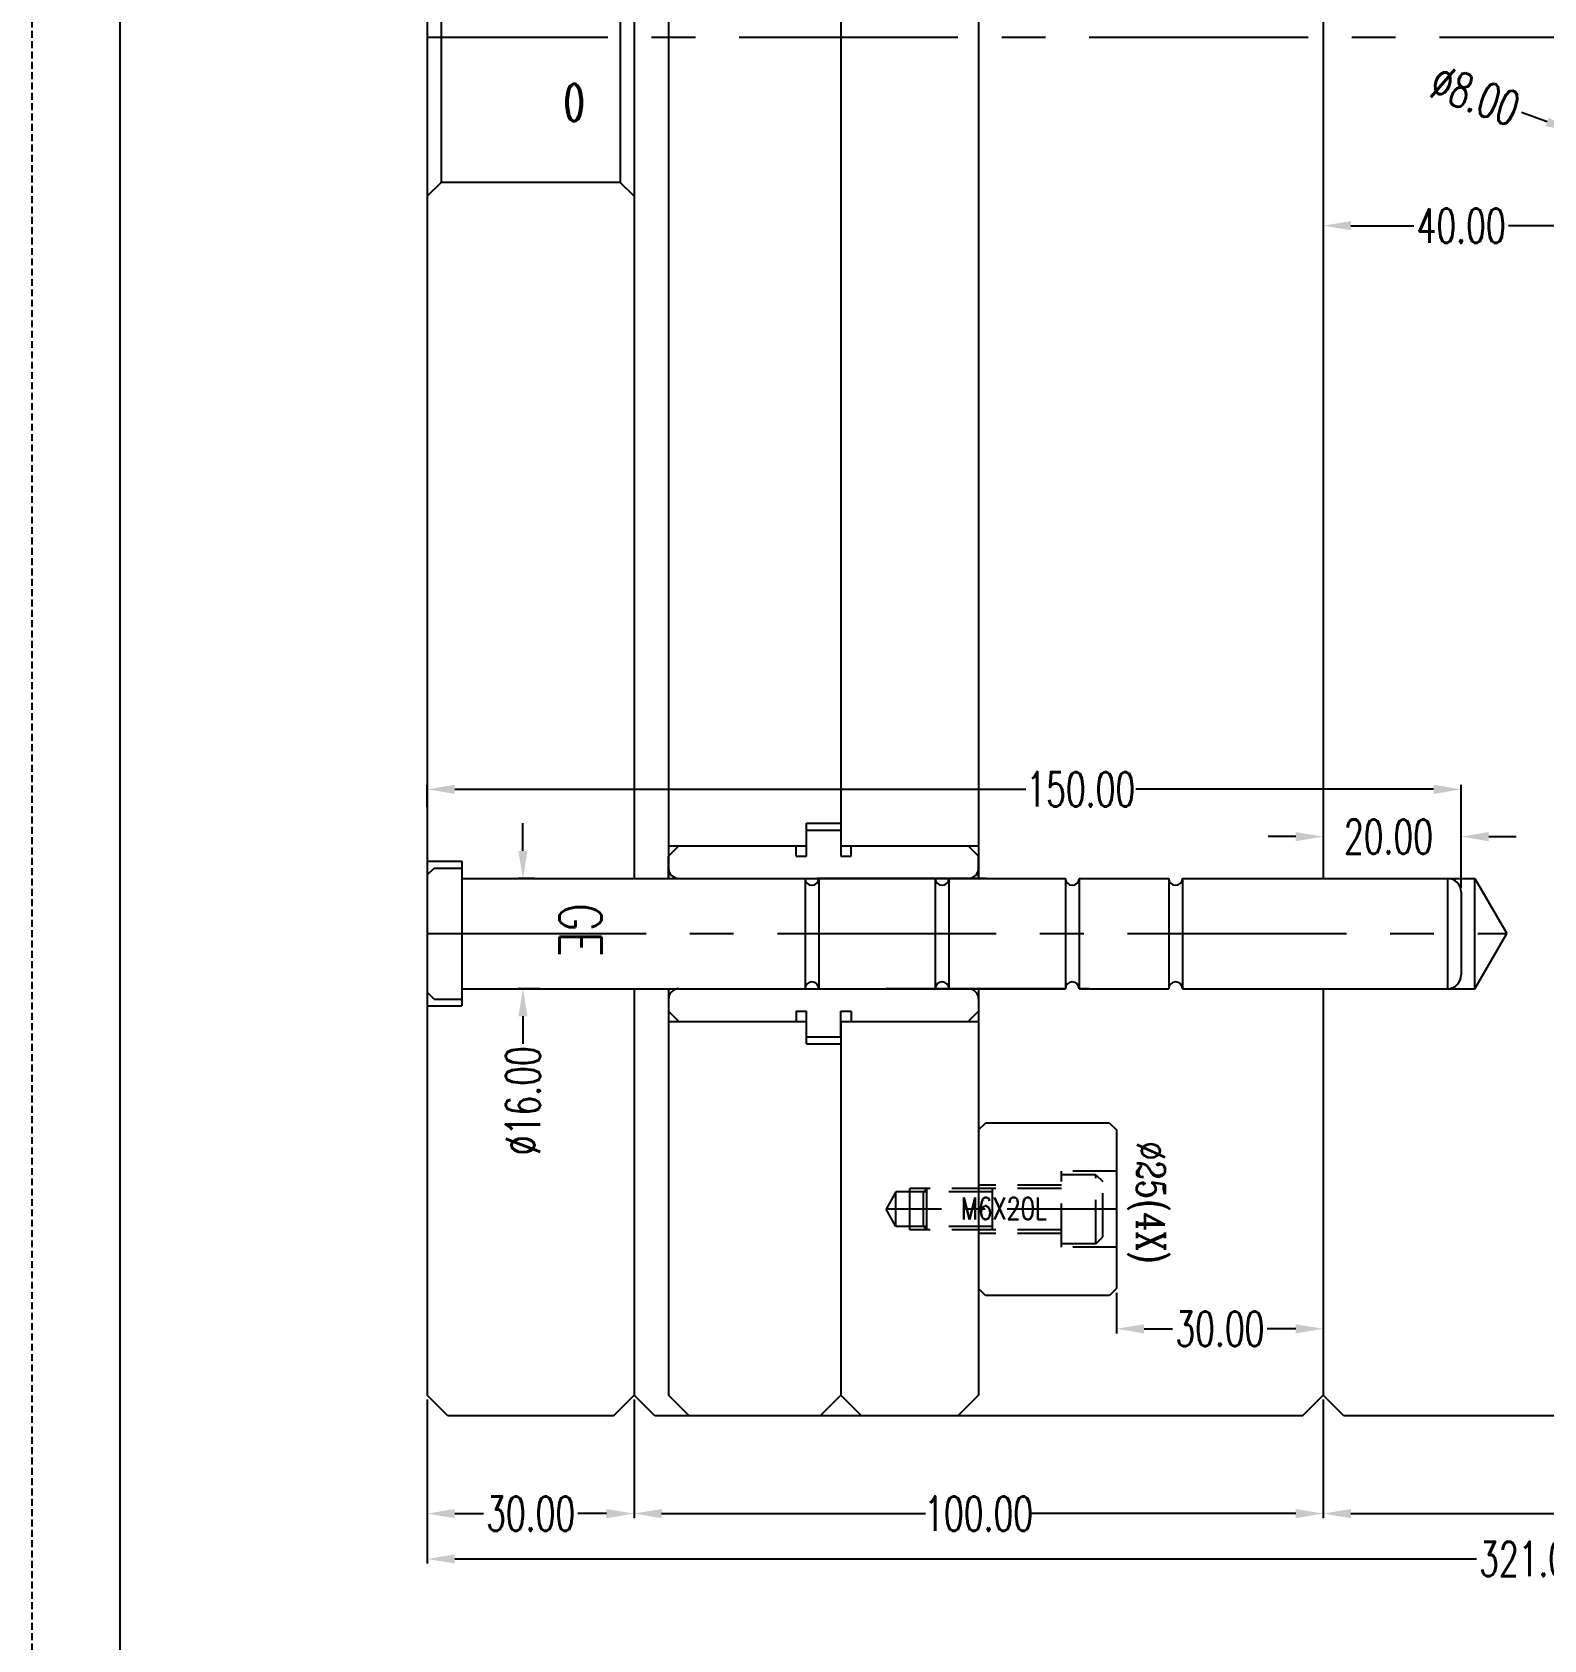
# Model space of a CAD drawing. Header units: inches. Extents: x 164842 to 166038, y -53074 to -52229.
# Drawn here: x 164842 to 165061.3, y -52705.4 to -52472.1 of the extents above; entities that cross this region are included whole.
import ezdxf

# ---------------------------------------------------------------- set-up
doc = ezdxf.new("R2010")
doc.units = ezdxf.units.IN
doc.header["$LTSCALE"] = 2
doc.header["$MEASUREMENT"] = 0
doc.header["$PDMODE"] = 3
doc.header["$PDSIZE"] = 0.3125
for name, pattern in [('CENTER', [50.8, 31.75, -6.35, 6.35, -6.35]), ('DASHED', [0.75, 0.5, -0.25]), ('HIDDEN', [9.525, 6.35, -3.175]), ('HIDDEN2', [4.7625, 3.175, -1.5875])]:
    doc.linetypes.add(name, pattern=pattern)
doc.layers.get('0').update_dxf_attribs({"linetype": 'CONTINUOUS'})
doc.layers.get('Defpoints').update_dxf_attribs({"linetype": 'CONTINUOUS'})
for name, color, linetype in [('A', 7, 'CONTINUOUS'), ('GE', 214, 'CONTINUOUS'), ('Layer3', 3, 'CONTINUOUS'), ('SCREW', 52, 'HIDDEN'), ('SP', 3, 'CONTINUOUS')]:
    doc.layers.add(name, color=color, linetype=linetype)
doc.layers.add('dim', color=3, linetype='CONTINUOUS', lineweight=15)
doc.styles.add('ROMANC', font='romanc', dxfattribs={"width": 0.6, "height": 1})
doc.styles.add('ROMANS', font='ROMANS.shx', dxfattribs={"height": 5, "bigfont": 'chineset.shx'})
doc.styles.get("Standard").update_dxf_attribs({"font": 'txt.shx', "width": 0.67})
doc.styles.add('txt', font='txt.shx', dxfattribs={"width": 0.75, "height": 3.2})
doc.dimstyles.new('2.00', dxfattribs={"dimtxt": 5, "dimasz": 4, "dimexe": 0.666, "dimexo": 0.626, "dimgap": 1, "dimtad": 0, "dimzin": 0, "dimdsep": 46, "dimtxsty": 'Standard', "dimcen": 0.09, "dimclrd": 3, "dimclre": 3, "dimclrt": 7, "dimazin": 0, "dimtfac": 1, "dimtofl": 0, "dimtmove": 0, "dimatfit": 0, "dimfxl": 0, "dimtolj": 1, "dimtzin": 0, "dimarcsym": 0})

# ---------------------------------------------------------------- blocks, each defined once
blk = doc.blocks.new('*D35756')
at = {"layer": 'Defpoints', "color": 0}
for p in [(165029.34, -52669.94), (165139.34, -52669.94), (165139.34, -52687.11)]:
    blk.add_point(p, dxfattribs=at)
at = {"layer": 'dim', "color": 3, "linetype": 'ByBlock', "lineweight": -2}
for p, q in [((165029.34, -52670.57), (165029.34, -52687.78)), ((165139.34, -52670.57), (165139.34, -52687.78)), ((165033.34, -52687.11), (165076.92, -52687.11)), ((165135.34, -52687.11), (165091.76, -52687.11))]:
    blk.add_line(p, q, dxfattribs=at)
at = {"layer": 'dim', "color": 3, "linetype": 'ByBlock'}
for points in [[(165033.34, -52686.44), (165033.34, -52687.78), (165029.34, -52687.11)], [(165135.34, -52687.78), (165135.34, -52686.44), (165139.34, -52687.11)]]:
    blk.add_solid(points, dxfattribs=at)
at = {"layer": 'dim', "color": 7, "linetype": 'ByBlock', "insert": (165084.34, -52687.11), "char_height": 5, "attachment_point": 5}
blk.add_mtext('\\A1;110.00', dxfattribs=at)
blk = doc.blocks.new('*D35757')
at = {"layer": 'Defpoints', "color": 0}
for p in [(164929.34, -52669.94), (165029.34, -52669.94), (165029.34, -52687.11)]:
    blk.add_point(p, dxfattribs=at)
at = {"layer": 'dim', "color": 3, "linetype": 'ByBlock', "lineweight": -2}
for p, q in [((164929.34, -52670.57), (164929.34, -52687.78)), ((165029.34, -52670.57), (165029.34, -52687.78)), ((164933.34, -52687.11), (164971.64, -52687.11)), ((165025.34, -52687.11), (164987.04, -52687.11))]:
    blk.add_line(p, q, dxfattribs=at)
at = {"layer": 'dim', "color": 3, "linetype": 'ByBlock'}
for points in [[(164933.34, -52686.44), (164933.34, -52687.78), (164929.34, -52687.11)], [(165025.34, -52687.78), (165025.34, -52686.44), (165029.34, -52687.11)]]:
    blk.add_solid(points, dxfattribs=at)
at = {"layer": 'dim', "color": 7, "linetype": 'ByBlock', "insert": (164979.34, -52687.11), "char_height": 5, "attachment_point": 5}
blk.add_mtext('\\A1;100.00', dxfattribs=at)
blk = doc.blocks.new('*D35758')
at = {"layer": 'Defpoints', "color": 0}
for p in [(164899.34, -52669.94), (164929.34, -52669.94), (164929.34, -52687.11)]:
    blk.add_point(p, dxfattribs=at)
at = {"layer": 'dim', "color": 3, "linetype": 'ByBlock', "lineweight": -2}
for p, q in [((164899.34, -52670.57), (164899.34, -52687.78)), ((164929.34, -52670.57), (164929.34, -52687.78)), ((164903.34, -52687.11), (164907.48, -52687.11)), ((164925.34, -52687.11), (164921.2, -52687.11))]:
    blk.add_line(p, q, dxfattribs=at)
at = {"layer": 'dim', "color": 3, "linetype": 'ByBlock'}
for points in [[(164903.34, -52686.44), (164903.34, -52687.78), (164899.34, -52687.11)], [(164925.34, -52687.78), (164925.34, -52686.44), (164929.34, -52687.11)]]:
    blk.add_solid(points, dxfattribs=at)
at = {"layer": 'dim', "color": 7, "linetype": 'ByBlock', "insert": (164914.34, -52687.11), "char_height": 5, "attachment_point": 5}
blk.add_mtext('\\A1;30.00', dxfattribs=at)
blk = doc.blocks.new('*D35759')
at = {"layer": 'Defpoints', "color": 0}
for p in [(164899.34, -52669.94), (165220.34, -52669.94), (165220.34, -52693.69)]:
    blk.add_point(p, dxfattribs=at)
at = {"layer": 'dim', "color": 3, "linetype": 'ByBlock', "lineweight": -2}
for p, q in [((164899.34, -52670.57), (164899.34, -52694.35)), ((165220.34, -52670.57), (165220.34, -52694.35)), ((164903.34, -52693.69), (165051.58, -52693.69)), ((165216.34, -52693.69), (165068.1, -52693.69))]:
    blk.add_line(p, q, dxfattribs=at)
at = {"layer": 'dim', "color": 3, "linetype": 'ByBlock'}
for points in [[(164903.34, -52693.02), (164903.34, -52694.35), (164899.34, -52693.69)], [(165216.34, -52694.35), (165216.34, -52693.02), (165220.34, -52693.69)]]:
    blk.add_solid(points, dxfattribs=at)
at = {"layer": 'dim', "color": 7, "linetype": 'ByBlock', "insert": (165059.84, -52693.69), "char_height": 5, "attachment_point": 5}
blk.add_mtext('\\A1;321.00', dxfattribs=at)
blk = doc.blocks.new('*D36267')
at = {"layer": 'Defpoints', "color": 0}
for p in [(164999.34, -52654.44), (165029.34, -52654.44), (165029.34, -52660.29)]:
    blk.add_point(p, dxfattribs=at)
at = {"layer": 'dim', "color": 3, "linetype": 'ByBlock', "lineweight": -2}
for p, q in [((164999.34, -52655.07), (164999.34, -52660.96)), ((165029.34, -52655.07), (165029.34, -52660.96)), ((165003.34, -52660.29), (165007.48, -52660.29)), ((165025.34, -52660.29), (165021.2, -52660.29))]:
    blk.add_line(p, q, dxfattribs=at)
at = {"layer": 'dim', "color": 3, "linetype": 'ByBlock'}
for points in [[(165003.34, -52659.63), (165003.34, -52660.96), (164999.34, -52660.29)], [(165025.34, -52660.96), (165025.34, -52659.63), (165029.34, -52660.29)]]:
    blk.add_solid(points, dxfattribs=at)
at = {"layer": 'dim', "color": 7, "linetype": 'ByBlock', "insert": (165014.34, -52660.29), "char_height": 5, "attachment_point": 5}
blk.add_mtext('\\A1;30.00', dxfattribs=at)
blk = doc.blocks.new('*D36268')
at = {"layer": 'Defpoints', "color": 0}
for p in [(164899.34, -52582.01), (164899.34, -52585.21), (165049.34, -52596.94)]:
    blk.add_point(p, dxfattribs=at)
at = {"layer": 'dim', "color": 3, "linetype": 'ByBlock', "lineweight": -2}
for p, q in [((164899.34, -52584.59), (164899.34, -52581.34)), ((164903.34, -52582.01), (164986.17, -52582.01)), ((165045.34, -52582.01), (165002.13, -52582.01)), ((165049.34, -52596.31), (165049.34, -52581.34))]:
    blk.add_line(p, q, dxfattribs=at)
at = {"layer": 'dim', "color": 3, "linetype": 'ByBlock'}
for points in [[(164903.34, -52581.34), (164903.34, -52582.68), (164899.34, -52582.01)], [(165045.34, -52582.68), (165045.34, -52581.34), (165049.34, -52582.01)]]:
    blk.add_solid(points, dxfattribs=at)
at = {"layer": 'dim', "color": 7, "linetype": 'ByBlock', "insert": (164994.15, -52582.01), "char_height": 5, "attachment_point": 5}
blk.add_mtext('\\A1;150.00', dxfattribs=at)
blk = doc.blocks.new('*D36269')
at = {"layer": 'Defpoints', "color": 0}
for p in [(165029.34, -52588.87), (165029.34, -52588.87), (165049.34, -52596.94)]:
    blk.add_point(p, dxfattribs=at)
at = {"layer": 'dim', "color": 3, "linetype": 'ByBlock', "lineweight": -2}
for p, q in [((165025.34, -52588.87), (165021.34, -52588.87)), ((165029.34, -52588.25), (165029.34, -52588.21)), ((165049.34, -52596.31), (165049.34, -52588.21)), ((165053.34, -52588.87), (165057.34, -52588.87))]:
    blk.add_line(p, q, dxfattribs=at)
at = {"layer": 'dim', "color": 3, "linetype": 'ByBlock'}
for points in [[(165025.34, -52589.54), (165025.34, -52588.21), (165029.34, -52588.87)], [(165053.34, -52588.21), (165053.34, -52589.54), (165049.34, -52588.87)]]:
    blk.add_solid(points, dxfattribs=at)
at = {"layer": 'dim', "color": 7, "linetype": 'ByBlock', "insert": (165038.8, -52588.87), "char_height": 5, "attachment_point": 5}
blk.add_mtext('\\A1;20.00', dxfattribs=at)
blk = doc.blocks.new('*D36270')
at = {"layer": 'Defpoints', "color": 0}
for p in [(164913.22, -52594.94), (164915.54, -52594.94), (164916.31, -52610.94)]:
    blk.add_point(p, dxfattribs=at)
at = {"layer": 'dim', "color": 3, "linetype": 'ByBlock', "lineweight": -2}
for p, q in [((164913.22, -52590.94), (164913.22, -52586.94)), ((164914.91, -52594.94), (164912.55, -52594.94)), ((164915.68, -52610.94), (164912.55, -52610.94)), ((164913.22, -52614.94), (164913.22, -52618.94))]:
    blk.add_line(p, q, dxfattribs=at)
at = {"layer": 'dim', "color": 3, "linetype": 'ByBlock'}
for points in [[(164912.55, -52590.94), (164913.89, -52590.94), (164913.22, -52594.94)], [(164913.89, -52614.94), (164912.55, -52614.94), (164913.22, -52610.94)]]:
    blk.add_solid(points, dxfattribs=at)
at = {"layer": 'dim', "color": 7, "linetype": 'ByBlock', "insert": (164913.22, -52627.2), "char_height": 5, "attachment_point": 5, "rotation": 90}
blk.add_mtext('%%c16.00', dxfattribs=at)
blk = doc.blocks.new('*D37347')
at = {"layer": 'Defpoints', "color": 0}
for p in [(165069.34, -52493.94), (165029.34, -52497.32), (165029.34, -52500.22)]:
    blk.add_point(p, dxfattribs=at)
at = {"layer": 'dim', "color": 3, "linetype": 'ByBlock', "lineweight": -2}
for p, q in [((165069.34, -52494.57), (165069.34, -52500.88)), ((165029.34, -52497.94), (165029.34, -52500.88)), ((165033.34, -52500.22), (165042.48, -52500.22)), ((165065.34, -52500.22), (165056.2, -52500.22))]:
    blk.add_line(p, q, dxfattribs=at)
at = {"layer": 'dim', "color": 3, "linetype": 'ByBlock'}
for points in [[(165033.34, -52499.55), (165033.34, -52500.88), (165029.34, -52500.22)], [(165065.34, -52500.88), (165065.34, -52499.55), (165069.34, -52500.22)]]:
    blk.add_solid(points, dxfattribs=at)
at = {"layer": 'dim', "color": 7, "linetype": 'ByBlock', "insert": (165049.34, -52500.22), "char_height": 5, "attachment_point": 5}
blk.add_mtext('\\A1;40.00', dxfattribs=at)
blk = doc.blocks.new('*D37348')
at = {"layer": 'Defpoints', "color": 0}
for p in [(165065.59, -52486.55), (165073.09, -52489.33)]:
    blk.add_point(p, dxfattribs=at)
at = {"layer": 'dim', "color": 3, "linetype": 'ByBlock', "lineweight": -2}
for p, q in [((165061.84, -52485.16), (165058.08, -52483.78)), ((165069.25, -52487.94), (165069.43, -52487.94)), ((165069.34, -52488.03), (165069.34, -52487.85))]:
    blk.add_line(p, q, dxfattribs=at)
at = {"layer": 'dim', "color": 3, "linetype": 'ByBlock'}
blk.add_solid([(165061.6, -52485.79), (165062.07, -52484.54), (165065.59, -52486.55)], dxfattribs=at)
at = {"layer": 'dim', "color": 7, "linetype": 'ByBlock', "insert": (165051.39, -52481.3), "char_height": 5, "attachment_point": 5, "rotation": 339.6959}
blk.add_mtext('\\A1;%%c8.00', dxfattribs=at)

msp = doc.modelspace()

# ---------------------------------------------------------------- linework, layer by layer
at = {"linetype": 'Continuous'}
for p, q in [((164899.339, -52275.939), (164899.339, -52669.939)), ((164929.339, -52275.939), (164929.339, -52594.939)), ((164934.339, -52326.939), (164934.339, -52594.939)), ((164959.339, -52326.939), (164959.339, -52590.189)), ((164979.339, -52332.939), (164979.339, -52594.939)), ((165029.339, -52332.939), (165029.339, -52594.939)), ((164929.339, -52610.939), (164929.339, -52669.939)), ((164934.339, -52610.939), (164934.339, -52669.939)), ((164979.339, -52610.939), (164979.339, -52669.939)), ((165029.339, -52610.939), (165029.339, -52669.939)), ((164959.339, -52615.689), (164959.339, -52669.939)), ((164902.339, -52672.939), (164899.339, -52669.939)), ((164926.339, -52672.939), (164929.339, -52669.939)), ((164932.339, -52672.939), (164929.339, -52669.939)), ((164937.339, -52672.939), (164934.339, -52669.939)), ((164959.339, -52669.939), (164956.339, -52672.939)), ((164962.339, -52672.939), (164959.339, -52669.939)), ((164979.339, -52669.939), (164976.339, -52672.939)), ((165026.339, -52672.939), (165029.339, -52669.939)), ((165032.339, -52672.939), (165029.339, -52669.939)), ((164926.339, -52672.939), (164902.339, -52672.939)), ((165026.339, -52672.939), (164932.339, -52672.939)), ((164956.339, -52672.939), (164937.339, -52672.939)), ((164976.339, -52672.939), (164962.339, -52672.939)), ((165136.339, -52672.939), (165032.339, -52672.939))]:
    msp.add_line(p, q, dxfattribs=at)
at = {"color": 8, "linetype": 'Continuous'}
for p, q in [((164901.339, -52451.939), (164901.339, -52493.939)), ((164927.339, -52451.939), (164927.339, -52493.939)), ((164899.339, -52495.939), (164901.339, -52493.939)), ((164927.339, -52493.939), (164901.339, -52493.939)), ((164929.339, -52495.939), (164927.339, -52493.939))]:
    msp.add_line(p, q, dxfattribs=at)
at = {"linetype": 'CENTER', "ltscale": 0.5}
msp.add_line((165230.339, -52472.939), (164899.339, -52472.939), dxfattribs=at)
at = {"layer": 'A', "linetype": 'DASHED'}
msp.add_line((164842.016, -53074.46), (164842.016, -52228.685), dxfattribs=at)
at = {"layer": 'A'}
msp.add_line((164854.788, -53061.688), (164854.788, -52241.457), dxfattribs=at)
at = {"layer": 'GE'}
for p, q in [((164954.339, -52591.689), (164954.339, -52586.939)), ((164954.339, -52586.939), (164959.339, -52586.939)), ((164954.339, -52587.939), (164959.339, -52587.939)), ((164954.339, -52587.939), (164959.339, -52587.939)), ((164959.25, -52587.939), (164959.339, -52588.028)), ((164959.339, -52587.939), (164959.339, -52591.689)), ((164934.339, -52591.689), (164935.839, -52590.189)), ((164934.339, -52590.189), (164954.339, -52590.189)), ((164934.339, -52594.939), (164934.339, -52591.689)), ((164952.839, -52591.689), (164952.839, -52590.189)), ((164952.839, -52591.689), (164954.339, -52591.689)), ((164959.339, -52590.189), (164979.339, -52590.189)), ((164959.339, -52591.689), (164960.839, -52591.689)), ((164960.839, -52591.689), (164960.839, -52590.189)), ((164979.339, -52591.689), (164977.839, -52590.189)), ((164979.339, -52594.939), (164979.339, -52591.689)), ((164899.339, -52594.439), (164900.339, -52593.439)), ((164899.339, -52594.439), (164899.339, -52611.439)), ((164904.339, -52592.439), (164904.339, -52613.439)), ((164980.405, -52594.939), (164955.905, -52594.939)), ((165047.339, -52594.939), (165047.339, -52610.939)), ((165051.339, -52594.939), (165055.958, -52602.939)), ((165051.339, -52610.939), (165051.339, -52594.939)), ((165049.339, -52596.939), (165049.339, -52608.939)), ((165051.339, -52610.939), (165055.958, -52602.939)), ((164900.339, -52612.439), (164899.339, -52611.439)), ((164934.339, -52610.939), (164934.339, -52614.189)), ((164991.915, -52610.939), (164965.905, -52610.939)), ((164979.339, -52610.939), (164979.339, -52614.189)), ((164995.405, -52610.939), (164993.915, -52610.939)), ((164934.339, -52614.189), (164935.839, -52615.689)), ((164952.839, -52614.189), (164954.339, -52614.189)), ((164952.839, -52614.189), (164952.839, -52615.689)), ((164954.339, -52618.939), (164954.339, -52614.189)), ((164959.339, -52617.939), (164959.339, -52614.189)), ((164959.339, -52614.189), (164960.839, -52614.189)), ((164960.839, -52614.189), (164960.839, -52615.689)), ((164979.339, -52614.189), (164977.839, -52615.689)), ((164934.339, -52615.689), (164954.339, -52615.689)), ((164959.339, -52615.689), (164979.339, -52615.689)), ((164954.339, -52617.939), (164959.339, -52617.939)), ((164954.339, -52618.939), (164959.339, -52618.939)), ((164959.25, -52617.939), (164959.339, -52617.85))]:
    msp.add_line(p, q, dxfattribs=at)
at = {"layer": 'GE', "linetype": 'Continuous'}
for p, q in [((164899.339, -52592.439), (164904.339, -52592.439)), ((164900.339, -52593.439), (164904.339, -52593.439)), ((164904.339, -52594.939), (164991.915, -52594.939)), ((164954.147, -52594.939), (164954.147, -52610.939)), ((164956.147, -52594.939), (164956.147, -52610.939)), ((164973.031, -52594.939), (164973.031, -52610.939)), ((164975.031, -52594.939), (164975.031, -52610.939)), ((164991.915, -52594.939), (164991.915, -52610.939)), ((164993.915, -52594.939), (164993.915, -52610.939)), ((164993.915, -52594.939), (165006.915, -52594.939)), ((165006.915, -52594.939), (165006.915, -52610.939)), ((165008.915, -52594.939), (165008.915, -52610.939)), ((165008.915, -52594.939), (165051.339, -52594.939)), ((164900.339, -52612.439), (164904.339, -52612.439)), ((164904.339, -52610.939), (164991.915, -52610.939)), ((164993.915, -52610.939), (165006.915, -52610.939)), ((165008.915, -52610.939), (165051.339, -52610.939)), ((164899.339, -52613.439), (164904.339, -52613.439))]:
    msp.add_line(p, q, dxfattribs=at)
at = {"layer": 'GE', "linetype": 'CENTER', "ltscale": 0.5}
msp.add_line((164899.339, -52602.939), (165055.958, -52602.939), dxfattribs=at)
at = {"layer": 'GE'}
for centre, radius, start, end in [((164935.839, -52593.439), 1.5, 180, 270), ((164977.839, -52593.439), 1.5, 270, 0), ((165047.339, -52596.939), 2, 0, 90), ((165047.339, -52608.939), 2, 270, 0), ((164935.839, -52612.439), 1.5, 90, 180), ((164977.839, -52612.439), 1.5, 0, 90)]:
    msp.add_arc(centre, radius, start, end, dxfattribs=at)
at = {"layer": 'GE', "linetype": 'Continuous'}
for centre, start, end in [((164955.147, -52594.939), 180, 0), ((164974.031, -52594.939), 180, 0), ((164992.915, -52594.939), 180, 0), ((165007.915, -52594.939), 180, 0), ((164955.147, -52610.939), 0, 180), ((164974.031, -52610.939), 0, 180), ((164992.915, -52610.939), 0, 180), ((165007.915, -52610.939), 0, 180)]:
    msp.add_arc(centre, 1, start, end, dxfattribs=at)
at = {"layer": 'SCREW', "linetype": 'HIDDEN2'}
for p, q in [((164991.339, -52648.439), (164991.339, -52637.439)), ((164999.339, -52637.439), (164991.339, -52637.439)), ((164996.339, -52637.939), (164991.339, -52637.939)), ((164996.339, -52647.939), (164996.339, -52637.939)), ((164996.339, -52637.939), (164997.339, -52638.939)), ((164967.339, -52640.439), (164965.896, -52642.939)), ((164967.339, -52645.439), (164967.339, -52640.439)), ((164981.339, -52640.439), (164967.339, -52640.439)), ((164991.339, -52639.939), (164969.339, -52639.939)), ((164969.339, -52645.939), (164969.339, -52639.939)), ((164971.339, -52640.439), (164971.839, -52639.939)), ((164971.339, -52645.439), (164971.339, -52640.439)), ((164971.839, -52645.939), (164971.839, -52639.939)), ((164991.339, -52639.439), (164979.339, -52639.439)), ((164981.339, -52645.939), (164981.339, -52639.939)), ((164997.339, -52646.939), (164997.339, -52638.939)), ((164967.339, -52645.439), (164965.896, -52642.939)), ((164981.339, -52645.439), (164967.339, -52645.439)), ((164971.339, -52645.439), (164971.839, -52645.939)), ((164991.339, -52645.939), (164969.339, -52645.939)), ((164991.339, -52646.439), (164979.339, -52646.439)), ((164996.339, -52647.939), (164991.339, -52647.939)), ((164996.339, -52647.939), (164997.339, -52646.939)), ((164999.339, -52648.439), (164991.339, -52648.439))]:
    msp.add_line(p, q, dxfattribs=at)
at = {"layer": 'SCREW', "linetype": 'CENTER', "ltscale": 0.25}
msp.add_line((164999.339, -52642.939), (164965.896, -52642.939), dxfattribs=at)
at = {"layer": 'SP', "color": 145}
for p, q in [((164979.339, -52631.439), (164980.339, -52630.439)), ((164979.339, -52631.439), (164979.339, -52654.439)), ((164998.339, -52630.439), (164980.339, -52630.439)), ((164998.339, -52630.439), (164999.339, -52631.439)), ((164999.339, -52631.439), (164999.339, -52654.439)), ((164980.339, -52655.439), (164979.339, -52654.439)), ((164999.339, -52654.439), (164998.339, -52655.439)), ((164998.339, -52655.439), (164980.339, -52655.439))]:
    msp.add_line(p, q, dxfattribs=at)

# ---------------------------------------------------------------- texts
at = {"color": 8, "linetype": 'Continuous', "style": 'ROMANC', "width": 0.6}
msp.add_text('O', height=5.4, dxfattribs=at).set_placement((164919.113, -52485.058))
at = {"layer": 'dim', "linetype": 'ByBlock', "style": 'ROMANC', "width": 0.8}
msp.add_text('%%C25(4X)', height=4.0648, rotation=270, dxfattribs=at).set_placement((165002.278, -52633.084))
at = {"layer": 'GE', "lineweight": 13, "style": 'ROMANS', "width": 0.75}
msp.add_text('GE', height=6.0798, rotation=270, dxfattribs=at).set_placement((164918.527, -52598.516))
at = {"layer": 'Layer3', "style": 'txt', "width": 0.75}
msp.add_text('M6X20L', height=3.2, dxfattribs=at).set_placement((164976.796, -52644.446))

# ---------------------------------------------------------------- dimensions: what is measured, and where the dimension line sits
at = {"layer": 'dim', "linetype": 'ByBlock'}
dim = msp.add_diameter_dim_2p(p1=(165073.091, -52489.327), p2=(165065.588, -52486.551), dimstyle='2.00', dxfattribs=at)
dim.commit()
dim.dimension.update_dxf_attribs({"geometry": '*D37348', "text_midpoint": (165051.387, -52481.297)})
for base, p1, p2, picture, middle in [((165029.339, -52500.215), (165069.339, -52493.939), (165029.339, -52497.319), '*D37347', (165049.339, -52500.215)), ((165029.339, -52660.294), (164999.339, -52654.439), (165029.339, -52654.443), '*D36267', (165014.339, -52660.294)), ((164929.339, -52687.11), (164899.339, -52669.939), (164929.339, -52669.939), '*D35758', (164914.339, -52687.11)), ((165220.339, -52693.687), (164899.339, -52669.939), (165220.339, -52669.939), '*D35759', (165059.839, -52693.687)), ((165029.339, -52687.11), (164929.339, -52669.939), (165029.339, -52669.939), '*D35757', (164979.339, -52687.11)), ((165139.339, -52687.11), (165029.339, -52669.939), (165139.339, -52669.939), '*D35756', (165084.339, -52687.11))]:
    dim = msp.add_linear_dim(base=base, p1=p1, p2=p2, dimstyle='2.00', dxfattribs=at)
    dim.commit()
    dim.dimension.update_dxf_attribs({"geometry": picture, "text_midpoint": middle})
for base, p2, picture, middle in [((164899.339, -52582.009), (164899.339, -52585.213), '*D36268', (164994.148, -52582.009)), ((165029.339, -52588.875), (165029.339, -52588.875), '*D36269', (165038.801, -52588.875))]:
    dim = msp.add_linear_dim(base=base, p1=(165049.339, -52596.939), p2=p2, dimstyle='2.00', dxfattribs=at)
    dim.commit()
    dim.dimension.update_dxf_attribs({"geometry": picture, "text_midpoint": middle, "dimtype": 160})
dim = msp.add_linear_dim(base=(164913.221, -52594.939), p1=(164916.309, -52610.939), p2=(164915.537, -52594.939), angle=270, text='%%c<>', dimstyle='2.00', dxfattribs=at)
dim.commit()
dim.dimension.update_dxf_attribs({"geometry": '*D36270', "text_midpoint": (164913.221, -52627.198), "dimtype": 160})

doc.saveas('drawing.dxf')
